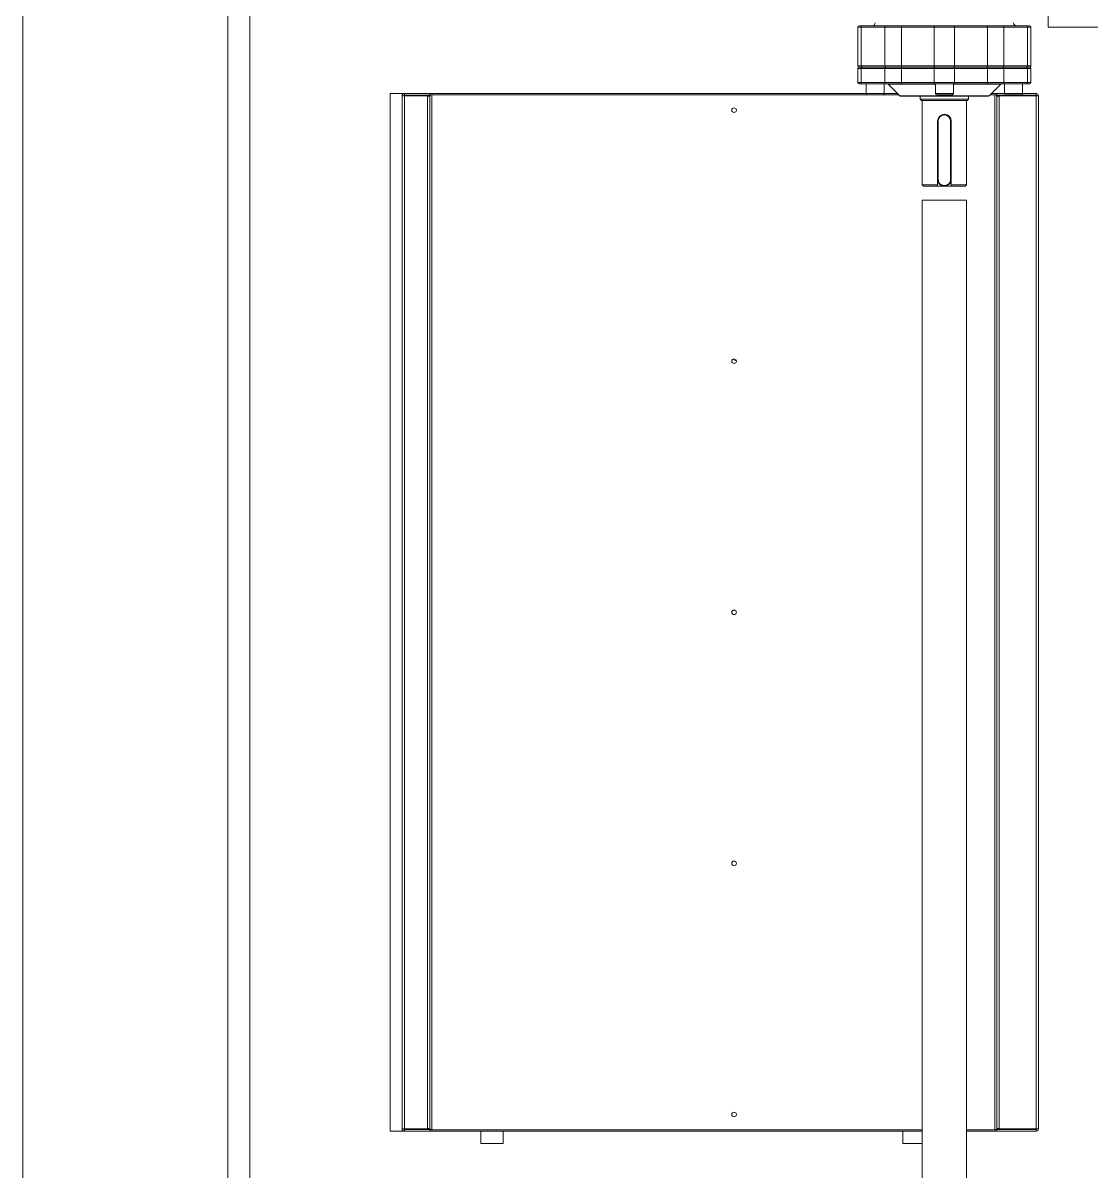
# Model space of a CAD drawing. Header units: centimetres. Extents: x 405464 to 563355, y 50011 to 66875.
# Drawn here: x 509791.9 to 509869.1, y 53739.2 to 53822.2 of the extents above; entities that cross this region are included whole.
import ezdxf

# ---------------------------------------------------------------- set-up
doc = ezdxf.new("R2010")
doc.units = ezdxf.units.CM
doc.layers.get('0').update_dxf_attribs({"lineweight": 9})
doc.layers.add('0-KRCN-MİMARİ-220526', color=8, linetype='Continuous', lineweight=9)
doc.layers.add('TF_Mobilya', color=142, linetype='Continuous', lineweight=9)

# ---------------------------------------------------------------- blocks, each defined once
blk = doc.blocks.new('kombine_altyapı')
at = {"color": 8, "linetype": 'Continuous', "lineweight": 15}
for p, q in [((5433.6, 1568.7), (5433.6, 1278.7)), ((5448.4, 1568.7), (5448.4, 1435.7)), ((5450, 1568.7), (5450, 1469.7)), ((5507.7, 1564), (5507.7, 1559.5)), ((5493.95, 1559.5), (5493.95, 1556.7)), ((5494.187, 1559.5), (5493.95, 1559.5)), ((5494.05, 1559.6), (5494.269, 1559.6)), ((5495.907, 1559.5), (5494.187, 1559.5)), ((5494.187, 1556.7), (5494.187, 1559.5)), ((5494.269, 1559.6), (5495.988, 1559.6)), ((5497.092, 1559.5), (5495.907, 1559.5)), ((5495.907, 1556.7), (5495.907, 1559.5)), ((5497.151, 1559.6), (5495.988, 1559.6)), ((5499.467, 1559.5), (5497.092, 1559.5)), ((5497.092, 1556.7), (5497.092, 1559.5)), ((5497.151, 1559.6), (5499.526, 1559.6)), ((5500.933, 1559.5), (5499.467, 1559.5)), ((5499.467, 1556.7), (5499.467, 1559.5)), ((5499.526, 1559.6), (5500.874, 1559.6)), ((5500.874, 1559.6), (5503.249, 1559.6)), ((5500.933, 1556.7), (5500.933, 1559.5)), ((5503.308, 1559.5), (5500.933, 1559.5)), ((5504.412, 1559.6), (5503.249, 1559.6)), ((5503.308, 1556.7), (5503.308, 1559.5)), ((5504.493, 1559.5), (5503.308, 1559.5)), ((5504.412, 1559.6), (5506.132, 1559.6)), ((5504.493, 1556.7), (5504.493, 1559.5)), ((5506.212, 1559.5), (5504.493, 1559.5)), ((5506.132, 1559.6), (5506.35, 1559.6)), ((5506.212, 1556.7), (5506.212, 1559.5)), ((5506.45, 1559.5), (5506.212, 1559.5)), ((5506.45, 1556.7), (5506.45, 1559.5)), ((5507.7, 1559.5), (5537.7, 1559.5)), ((5493.95, 1556.7), (5494.187, 1556.7)), ((5493.95, 1556.5), (5493.95, 1555.5)), ((5494.187, 1556.5), (5493.95, 1556.5)), ((5494.05, 1556.6), (5494.269, 1556.6)), ((5494.187, 1556.7), (5495.907, 1556.7)), ((5495.907, 1556.5), (5494.187, 1556.5)), ((5494.187, 1556.5), (5494.187, 1555.5)), ((5494.269, 1556.6), (5495.988, 1556.6)), ((5495.907, 1556.7), (5497.092, 1556.7)), ((5497.092, 1556.5), (5495.907, 1556.5)), ((5495.907, 1556.5), (5495.907, 1555.5)), ((5495.988, 1556.6), (5497.151, 1556.6)), ((5497.092, 1556.7), (5499.467, 1556.7)), ((5499.467, 1556.5), (5497.092, 1556.5)), ((5497.092, 1556.5), (5497.092, 1555.5)), ((5497.151, 1556.6), (5499.526, 1556.6)), ((5499.467, 1556.7), (5500.933, 1556.7)), ((5500.933, 1556.5), (5499.467, 1556.5)), ((5499.467, 1556.5), (5499.467, 1555.5)), ((5499.526, 1556.6), (5500.874, 1556.6)), ((5500.874, 1556.6), (5503.249, 1556.6)), ((5500.933, 1556.7), (5503.308, 1556.7)), ((5500.933, 1556.5), (5500.933, 1555.5)), ((5503.308, 1556.5), (5500.933, 1556.5)), ((5503.249, 1556.6), (5504.412, 1556.6)), ((5503.308, 1556.7), (5504.493, 1556.7)), ((5503.308, 1556.5), (5503.308, 1555.5)), ((5504.493, 1556.5), (5503.308, 1556.5)), ((5504.412, 1556.6), (5506.132, 1556.6)), ((5504.493, 1556.7), (5506.212, 1556.7)), ((5504.493, 1556.5), (5504.493, 1555.5)), ((5506.212, 1556.5), (5504.493, 1556.5)), ((5506.132, 1556.6), (5506.35, 1556.6)), ((5506.212, 1556.7), (5506.45, 1556.7)), ((5506.212, 1556.5), (5506.212, 1555.5)), ((5506.45, 1556.5), (5506.212, 1556.5)), ((5506.45, 1555.5), (5506.45, 1556.5)), ((5493.95, 1555.5), (5494.187, 1555.5)), ((5494.269, 1555.4), (5494.05, 1555.4)), ((5494.187, 1555.5), (5495.907, 1555.5)), ((5495.988, 1555.4), (5494.269, 1555.4)), ((5494.55, 1555.4), (5494.55, 1554.7)), ((5495.85, 1554.7), (5495.85, 1555.4)), ((5495.907, 1555.5), (5497.092, 1555.5)), ((5497.151, 1555.4), (5495.988, 1555.4)), ((5496.129, 1555.371), (5496.971, 1554.53)), ((5499.55, 1555.371), (5496.129, 1555.371)), ((5497.092, 1555.5), (5499.467, 1555.5)), ((5499.526, 1555.4), (5497.151, 1555.4)), ((5499.467, 1555.5), (5500.933, 1555.5)), ((5500.874, 1555.4), (5499.526, 1555.4)), ((5499.55, 1555.4), (5499.55, 1554.7)), ((5500.85, 1554.7), (5500.85, 1555.4)), ((5504.271, 1555.371), (5500.85, 1555.371)), ((5503.249, 1555.4), (5500.874, 1555.4)), ((5500.933, 1555.5), (5503.308, 1555.5)), ((5504.412, 1555.4), (5503.249, 1555.4)), ((5503.308, 1555.5), (5504.493, 1555.5)), ((5503.429, 1554.53), (5504.271, 1555.371)), ((5506.132, 1555.4), (5504.412, 1555.4)), ((5504.493, 1555.5), (5506.212, 1555.5)), ((5504.55, 1555.4), (5504.55, 1554.7)), ((5505.85, 1554.7), (5505.85, 1555.4)), ((5506.35, 1555.4), (5506.132, 1555.4)), ((5506.212, 1555.5), (5506.45, 1555.5)), ((5461.17, 1554.7), (5460.15, 1554.7)), ((5460.15, 1479.7), (5460.15, 1554.7)), ((5461.12, 1554.53), (5461, 1554.53)), ((5461, 1479.87), (5461, 1554.53)), ((5461.12, 1554.53), (5461.17, 1554.53)), ((5461.17, 1554.58), (5461.17, 1554.7)), ((5461.17, 1554.7), (5463, 1554.7)), ((5461.17, 1554.58), (5463, 1554.58)), ((5461.17, 1479.87), (5461.17, 1554.53)), ((5462.83, 1554.53), (5461.17, 1554.53)), ((5462.83, 1479.87), (5462.83, 1554.53)), ((5462.88, 1554.53), (5463, 1554.53)), ((5462.88, 1554.53), (5462.88, 1554.521)), ((5463, 1554.53), (5462.99, 1554.58)), ((5463, 1554.7), (5463, 1554.58)), ((5463, 1554.7), (5463, 1554.6)), ((5494.55, 1554.7), (5463, 1554.7)), ((5494.65, 1554.6), (5463, 1554.6)), ((5463.01, 1554.6), (5463, 1554.55)), ((5463, 1554.55), (5463, 1554.58)), ((5463, 1479.85), (5463, 1554.55)), ((5463.15, 1554.6), (5463.15, 1479.8)), ((5494.65, 1554.6), (5463.15, 1554.6)), ((5494.55, 1554.7), (5495.85, 1554.7)), ((5495.75, 1554.6), (5494.65, 1554.6)), ((5496.9, 1554.6), (5495.75, 1554.6)), ((5496.8, 1554.7), (5495.85, 1554.7)), ((5496.971, 1554.53), (5503.429, 1554.53)), ((5503.359, 1554.5), (5497.041, 1554.5)), ((5498.45, 1554.5), (5498.45, 1554.3)), ((5499.55, 1554.7), (5500.85, 1554.7)), ((5500.75, 1554.6), (5499.65, 1554.6)), ((5501.95, 1554.3), (5501.95, 1554.5)), ((5503.85, 1554.6), (5503.5, 1554.6)), ((5504, 1554.6), (5503.5, 1554.6)), ((5504, 1554.7), (5503.6, 1554.7)), ((5503.85, 1479.8), (5503.85, 1554.6)), ((5504, 1554.55), (5503.99, 1554.6)), ((5504, 1554.7), (5504.55, 1554.7)), ((5504, 1554.7), (5504, 1554.58)), ((5504, 1554.7), (5504, 1554.6)), ((5504, 1554.58), (5504, 1554.55)), ((5504, 1554.58), (5506.83, 1554.58)), ((5504.01, 1554.58), (5504, 1554.53)), ((5504, 1479.85), (5504, 1554.55)), ((5504.12, 1554.53), (5504, 1554.53)), ((5504.12, 1554.521), (5504.12, 1554.53)), ((5504.17, 1554.53), (5504.17, 1479.87)), ((5506.83, 1554.53), (5504.17, 1554.53)), ((5504.55, 1554.7), (5505.85, 1554.7)), ((5505.75, 1554.6), (5504.65, 1554.6)), ((5505.85, 1554.7), (5506.83, 1554.7)), ((5506.83, 1554.7), (5506.85, 1554.7)), ((5506.83, 1554.58), (5506.83, 1554.7)), ((5506.83, 1554.53), (5506.83, 1479.87)), ((5506.83, 1554.53), (5506.88, 1554.53)), ((5506.85, 1554.7), (5506.85, 1554.699)), ((5506.85, 1554.576), (5506.85, 1554.53)), ((5506.88, 1554.53), (5507, 1554.53)), ((5507, 1554.53), (5507, 1479.87)), ((5498.45, 1554.3), (5498.55, 1554.2)), ((5498.45, 1554.3), (5501.95, 1554.3)), ((5501.85, 1554.2), (5498.55, 1554.2)), ((5498.6, 1554.2), (5498.6, 1548.1)), ((5501.8, 1548.1), (5501.8, 1554.2)), ((5501.85, 1554.2), (5501.95, 1554.3)), ((5499.7, 1548.5), (5499.7, 1552.7)), ((5499.75, 1552.7), (5499.75, 1548.5)), ((5500.65, 1548.5), (5500.65, 1552.7)), ((5500.7, 1552.7), (5500.7, 1548.5)), ((5498.6, 1548.1), (5498.7, 1548)), ((5498.6, 1548.1), (5499.7, 1548.1)), ((5499.7, 1548), (5498.7, 1548)), ((5499.7, 1548.5), (5499.75, 1548.5)), ((5499.7, 1548.5), (5499.7, 1548.1)), ((5499.7, 1548.1), (5499.7, 1548)), ((5499.7, 1548), (5500.7, 1548)), ((5500.65, 1548.5), (5500.7, 1548.5)), ((5500.7, 1548.1), (5500.7, 1548.5)), ((5500.7, 1548.1), (5501.8, 1548.1)), ((5500.7, 1548), (5500.7, 1548.1)), ((5501.7, 1548), (5500.7, 1548)), ((5501.7, 1548), (5501.8, 1548.1)), ((5498.6, 1547), (5498.6, 1441.8)), ((5501.8, 1547), (5498.6, 1547)), ((5501.8, 1441.8), (5501.8, 1547)), ((5484.906, 1535.486), (5485.162, 1535.381)), ((5461.17, 1479.7), (5460.15, 1479.7)), ((5461.12, 1479.87), (5461, 1479.87)), ((5461.17, 1479.87), (5461.12, 1479.87)), ((5461.17, 1479.87), (5462.83, 1479.87)), ((5461.17, 1479.82), (5461.17, 1479.7)), ((5463, 1479.82), (5461.17, 1479.82)), ((5463, 1479.7), (5461.17, 1479.7)), ((5462.88, 1479.88), (5462.88, 1479.87)), ((5462.88, 1479.87), (5463, 1479.87)), ((5462.99, 1479.82), (5463, 1479.87)), ((5463, 1479.82), (5463, 1479.85)), ((5463, 1479.85), (5463.01, 1479.8)), ((5463, 1479.7), (5463, 1479.82)), ((5463, 1479.8), (5463, 1479.7)), ((5498.6, 1479.8), (5463, 1479.8)), ((5498.6, 1479.7), (5463, 1479.7)), ((5463.15, 1479.8), (5498.6, 1479.8)), ((5466.7, 1479.7), (5466.7, 1478.8)), ((5468.3, 1478.8), (5468.3, 1479.7)), ((5497.2, 1479.7), (5497.2, 1478.8)), ((5501.8, 1479.8), (5503.85, 1479.8)), ((5504, 1479.8), (5501.8, 1479.8)), ((5504, 1479.7), (5501.8, 1479.7)), ((5503.99, 1479.8), (5504, 1479.85)), ((5504.12, 1479.87), (5504, 1479.87)), ((5504, 1479.87), (5504.01, 1479.82)), ((5504, 1479.85), (5504, 1479.82)), ((5504, 1479.7), (5504, 1479.82)), ((5506.83, 1479.82), (5504, 1479.82)), ((5504, 1479.8), (5504, 1479.7)), ((5506.83, 1479.7), (5504, 1479.7)), ((5504.12, 1479.87), (5504.12, 1479.88)), ((5504.17, 1479.87), (5506.83, 1479.87)), ((5506.88, 1479.87), (5506.83, 1479.87)), ((5506.83, 1479.82), (5506.83, 1479.7)), ((5506.83, 1479.7), (5506.85, 1479.7)), ((5506.85, 1479.87), (5506.85, 1479.825)), ((5506.85, 1479.702), (5506.85, 1479.7)), ((5506.88, 1479.87), (5507, 1479.87)), ((5468.3, 1478.8), (5466.7, 1478.8)), ((5498.6, 1478.8), (5497.2, 1478.8))]:
    blk.add_line(p, q, dxfattribs=at)
at = {"color": 8, "linetype": 'Continuous', "lineweight": 15, "flags": 128}
for points in [[(5497.151, 1559.6), (5497.139, 1559.598), (5497.128, 1559.593), (5497.118, 1559.584), (5497.109, 1559.571), (5497.102, 1559.556), (5497.096, 1559.539), (5497.093, 1559.52), (5497.092, 1559.5)], [(5499.526, 1559.6), (5499.514, 1559.598), (5499.503, 1559.593), (5499.493, 1559.584), (5499.484, 1559.571), (5499.477, 1559.556), (5499.471, 1559.539), (5499.468, 1559.52), (5499.467, 1559.5)], [(5500.874, 1559.6), (5500.886, 1559.598), (5500.897, 1559.593), (5500.907, 1559.584), (5500.916, 1559.571), (5500.923, 1559.556), (5500.929, 1559.539), (5500.932, 1559.52), (5500.933, 1559.5)], [(5503.308, 1559.5), (5503.307, 1559.52), (5503.304, 1559.539), (5503.298, 1559.556), (5503.291, 1559.571), (5503.282, 1559.584), (5503.272, 1559.593), (5503.261, 1559.598), (5503.249, 1559.6)], [(5497.092, 1556.7), (5497.093, 1556.681), (5497.096, 1556.662), (5497.102, 1556.645), (5497.109, 1556.63), (5497.118, 1556.617), (5497.128, 1556.608), (5497.139, 1556.602), (5497.151, 1556.6)], [(5497.151, 1556.6), (5497.139, 1556.598), (5497.128, 1556.593), (5497.118, 1556.584), (5497.109, 1556.571), (5497.102, 1556.556), (5497.096, 1556.539), (5497.093, 1556.52), (5497.092, 1556.5)], [(5499.467, 1556.7), (5499.468, 1556.681), (5499.471, 1556.662), (5499.477, 1556.645), (5499.484, 1556.63), (5499.493, 1556.617), (5499.503, 1556.608), (5499.514, 1556.602), (5499.526, 1556.6)], [(5499.526, 1556.6), (5499.514, 1556.598), (5499.503, 1556.593), (5499.493, 1556.584), (5499.484, 1556.571), (5499.477, 1556.556), (5499.471, 1556.539), (5499.468, 1556.52), (5499.467, 1556.5)], [(5500.874, 1556.6), (5500.886, 1556.602), (5500.897, 1556.608), (5500.907, 1556.617), (5500.916, 1556.63), (5500.923, 1556.645), (5500.929, 1556.662), (5500.932, 1556.681), (5500.933, 1556.7)], [(5500.874, 1556.6), (5500.886, 1556.598), (5500.897, 1556.593), (5500.907, 1556.584), (5500.916, 1556.571), (5500.923, 1556.556), (5500.929, 1556.539), (5500.932, 1556.52), (5500.933, 1556.5)], [(5503.249, 1556.6), (5503.261, 1556.602), (5503.272, 1556.608), (5503.282, 1556.617), (5503.291, 1556.63), (5503.298, 1556.645), (5503.304, 1556.662), (5503.307, 1556.681), (5503.308, 1556.7)], [(5503.249, 1556.6), (5503.261, 1556.598), (5503.272, 1556.593), (5503.282, 1556.584), (5503.291, 1556.571), (5503.298, 1556.556), (5503.304, 1556.539), (5503.307, 1556.52), (5503.308, 1556.5)], [(5497.092, 1555.5), (5497.093, 1555.481), (5497.096, 1555.462), (5497.102, 1555.445), (5497.109, 1555.43), (5497.118, 1555.417), (5497.128, 1555.408), (5497.139, 1555.402), (5497.151, 1555.4)], [(5499.467, 1555.5), (5499.468, 1555.481), (5499.471, 1555.462), (5499.477, 1555.445), (5499.484, 1555.43), (5499.493, 1555.417), (5499.503, 1555.408), (5499.514, 1555.402), (5499.526, 1555.4)], [(5500.933, 1555.5), (5500.932, 1555.481), (5500.929, 1555.462), (5500.923, 1555.445), (5500.916, 1555.43), (5500.907, 1555.417), (5500.897, 1555.408), (5500.886, 1555.402), (5500.874, 1555.4)], [(5503.308, 1555.5), (5503.307, 1555.481), (5503.304, 1555.462), (5503.298, 1555.445), (5503.291, 1555.43), (5503.282, 1555.417), (5503.272, 1555.408), (5503.261, 1555.402), (5503.249, 1555.4)]]:
    blk.add_lwpolyline(points, dxfattribs=at)
at = {"color": 8, "linetype": 'Continuous', "lineweight": 15}
for centre in [(5485, 1553.5), (5485, 1535.35), (5485, 1517.2), (5485, 1499.05), (5485, 1480.9)]:
    blk.add_circle(centre, 0.165, dxfattribs=at)
for centre, radius, start, end in [((5494.05, 1559.5), 0.1, 90, 180), ((5494.279, 1559.509), 0.092, 96.61578, 185.35509), ((5495, 1559.8), 0.2, 270, 0), ((5495.999, 1559.509), 0.092, 96.61578, 185.35509), ((5504.401, 1559.509), 0.092, 354.62991, 83.38273), ((5505.4, 1559.8), 0.2, 180, 270), ((5506.121, 1559.509), 0.092, 354.62991, 83.38273), ((5506.35, 1559.5), 0.1, 0, 90), ((5494.05, 1556.7), 0.1, 180, 270), ((5494.05, 1556.5), 0.1, 90, 180), ((5494.279, 1556.692), 0.092, 174.63666, 263.39247), ((5494.279, 1556.509), 0.092, 96.61578, 185.35509), ((5495.999, 1556.692), 0.092, 174.63666, 263.39247), ((5495.999, 1556.509), 0.092, 96.61578, 185.35509), ((5504.401, 1556.692), 0.092, 276.60902, 5.37834), ((5504.401, 1556.509), 0.092, 354.62991, 83.38273), ((5506.121, 1556.692), 0.092, 276.60902, 5.37834), ((5506.121, 1556.509), 0.092, 354.62991, 83.38273), ((5506.35, 1556.7), 0.1, 270, 0), ((5506.35, 1556.5), 0.1, 0, 90), ((5494.05, 1555.5), 0.1, 180, 270), ((5494.279, 1555.492), 0.092, 174.64491, 263.38422), ((5495.999, 1555.492), 0.092, 174.64491, 263.38422), ((5496.059, 1555.3), 0.1, 45, 90), ((5504.341, 1555.3), 0.1, 90, 135), ((5504.401, 1555.492), 0.092, 276.61727, 5.37009), ((5506.121, 1555.492), 0.092, 276.61727, 5.37009), ((5506.35, 1555.5), 0.1, 270, 0), ((5461.17, 1554.53), 0.17, 90, 180), ((5461.17, 1554.53), 0.05, 90, 180), ((5494.65, 1554.7), 0.1, 180, 270), ((5495.75, 1554.7), 0.1, 270, 0), ((5497.041, 1554.6), 0.1, 225, 270), ((5499.65, 1554.7), 0.1, 180, 270), ((5500.75, 1554.7), 0.1, 270, 0), ((5503.359, 1554.6), 0.1, 270, 315), ((5504.65, 1554.7), 0.1, 180, 270), ((5505.75, 1554.7), 0.1, 270, 0), ((5506.83, 1554.53), 0.17, 0, 90), ((5506.83, 1554.53), 0.05, 0, 90), ((5500.2, 1552.7), 0.5, 0, 180), ((5500.2, 1552.7), 0.45, 0, 180), ((5500.2, 1548.5), 0.5, 180, 0), ((5500.2, 1548.5), 0.45, 180, 0), ((5461.17, 1479.87), 0.17, 180, 270), ((5461.17, 1479.87), 0.05, 180, 270), ((5506.83, 1479.87), 0.05, 270, 0), ((5506.83, 1479.87), 0.17, 270, 0)]:
    blk.add_arc(centre, radius, start, end, dxfattribs=at)
for points, knots in [([(5462.88, 1554.53), (5462.879, 1554.537), (5462.878, 1554.55), (5462.866, 1554.567), (5462.85, 1554.578), (5462.837, 1554.58), (5462.83, 1554.58)], [0, 0, 0, 0, 0.249824, 0.499953, 0.749921, 1, 1, 1, 1]), ([(5462.83, 1554.53), (5462.852, 1554.526), (5462.897, 1554.518), (5462.953, 1554.505), (5462.992, 1554.493), (5462.997, 1554.485), (5463, 1554.48)], [0, 0, 0, 0, 0.250045, 0.499991, 0.750057, 1, 1, 1, 1]), ([(5463, 1554.55), (5463.002, 1554.555), (5463.007, 1554.563), (5463.041, 1554.575), (5463.091, 1554.588), (5463.13, 1554.596), (5463.15, 1554.6)], [0, 0, 0, 0, 0.249954, 0.499915, 0.74993, 1, 1, 1, 1]), ([(5463.15, 1554.6), (5463.143, 1554.6), (5463.136, 1554.6), (5463.13, 1554.596), (5463.13, 1554.596)], [0, 0, 0, 0, 0.952791, 1, 1, 1, 1]), ([(5503.85, 1554.6), (5503.87, 1554.596), (5503.909, 1554.588), (5503.959, 1554.575), (5503.993, 1554.563), (5503.998, 1554.555), (5504, 1554.55)], [0, 0, 0, 0, 0.249978, 0.500078, 0.750043, 1, 1, 1, 1]), ([(5503.87, 1554.596), (5503.87, 1554.596), (5503.864, 1554.6), (5503.857, 1554.6), (5503.85, 1554.6)], [0, 0, 0, 0, 0.047209, 1, 1, 1, 1]), ([(5504, 1554.48), (5504.003, 1554.485), (5504.008, 1554.493), (5504.047, 1554.505), (5504.103, 1554.518), (5504.148, 1554.526), (5504.17, 1554.53)], [0, 0, 0, 0, 0.249943, 0.500009, 0.749955, 1, 1, 1, 1]), ([(5504.17, 1554.58), (5504.163, 1554.58), (5504.15, 1554.578), (5504.134, 1554.567), (5504.122, 1554.55), (5504.121, 1554.537), (5504.12, 1554.53)], [0, 0, 0, 0, 0.250069, 0.500025, 0.750144, 1, 1, 1, 1]), ([(5463, 1479.92), (5462.997, 1479.916), (5462.992, 1479.908), (5462.953, 1479.895), (5462.897, 1479.883), (5462.852, 1479.875), (5462.83, 1479.87)], [0, 0, 0, 0, 0.249956, 0.500018, 0.749959, 1, 1, 1, 1]), ([(5462.83, 1479.82), (5462.837, 1479.821), (5462.85, 1479.823), (5462.866, 1479.834), (5462.878, 1479.851), (5462.879, 1479.864), (5462.88, 1479.87)], [0, 0, 0, 0, 0.250079, 0.500047, 0.750176, 1, 1, 1, 1]), ([(5463.15, 1479.8), (5463.13, 1479.805), (5463.091, 1479.813), (5463.041, 1479.825), (5463.007, 1479.838), (5463.002, 1479.846), (5463, 1479.85)], [0, 0, 0, 0, 0.25007, 0.500085, 0.750046, 1, 1, 1, 1]), ([(5463.13, 1479.805), (5463.13, 1479.805), (5463.136, 1479.801), (5463.143, 1479.801), (5463.15, 1479.8)], [0, 0, 0, 0, 0.047209, 1, 1, 1, 1]), ([(5504, 1479.85), (5503.998, 1479.846), (5503.993, 1479.838), (5503.959, 1479.825), (5503.909, 1479.813), (5503.87, 1479.805), (5503.85, 1479.8)], [0, 0, 0, 0, 0.249957, 0.499922, 0.750022, 1, 1, 1, 1]), ([(5503.85, 1479.8), (5503.857, 1479.801), (5503.864, 1479.801), (5503.87, 1479.805), (5503.87, 1479.805)], [0, 0, 0, 0, 0.952791, 1, 1, 1, 1]), ([(5504.17, 1479.87), (5504.148, 1479.875), (5504.103, 1479.883), (5504.047, 1479.895), (5504.008, 1479.908), (5504.003, 1479.916), (5504, 1479.92)], [0, 0, 0, 0, 0.250041, 0.499982, 0.750044, 1, 1, 1, 1]), ([(5504.12, 1479.87), (5504.121, 1479.864), (5504.122, 1479.851), (5504.134, 1479.834), (5504.15, 1479.823), (5504.163, 1479.821), (5504.17, 1479.82)], [0, 0, 0, 0, 0.249856, 0.499975, 0.749931, 1, 1, 1, 1])]:
    blk.add_open_spline(points, degree=3, knots=knots, dxfattribs=at)
blk = doc.blocks.new('A$C9e52caec')
at = {"layer": 'TF_Mobilya', "color": 8}
blk.add_blockref('kombine_altyapı', (0, 0), dxfattribs=at)

msp = doc.modelspace()

# ---------------------------------------------------------------- block references
at = {"layer": '0-KRCN-MİMARİ-220526', "rotation": 359.999999999997}
msp.add_blockref('A$C9e52caec', (504358.269, 52262.368, 73.999), dxfattribs=at)

doc.saveas('drawing.dxf')
